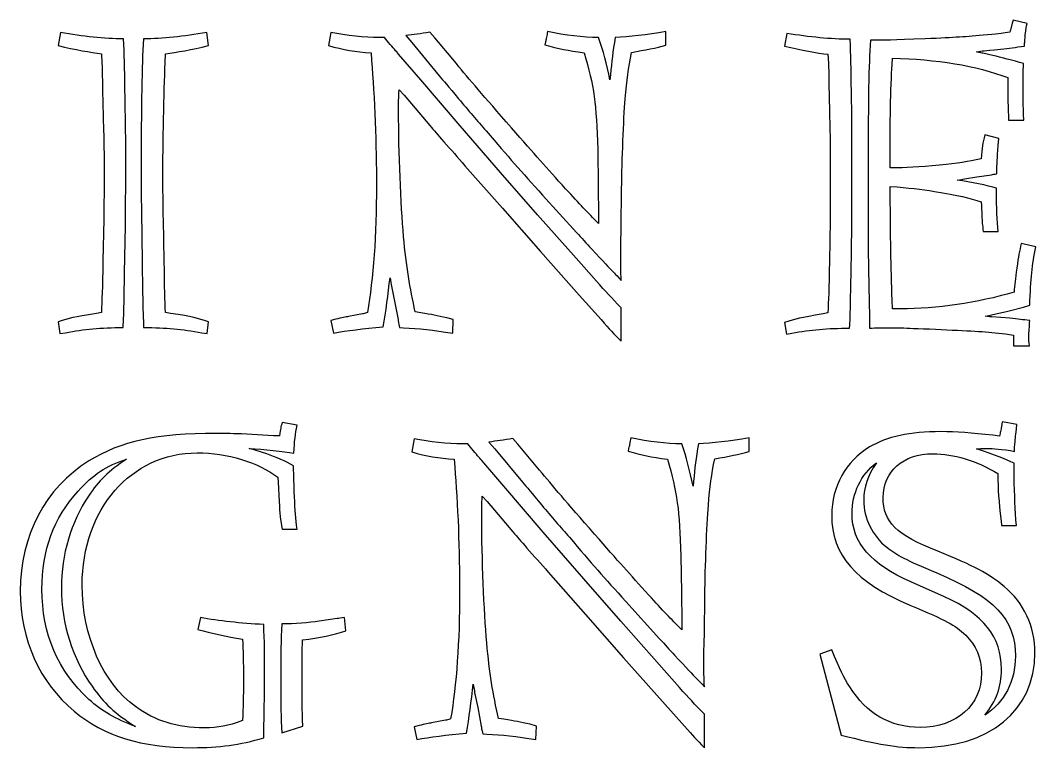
# Model space of a CAD drawing. Extents: x 2 to 170, y 576 to 776.
# Drawn here: x 155.43 to 163.95, y 580.61 to 586.72 of the extents above; entities that cross this region are included whole.
import ezdxf

# ---------------------------------------------------------------- set-up
doc = ezdxf.new("R2010")
doc.units = 0
doc.layers.get('0').update_dxf_attribs({"linetype": 'CONTINUOUS'})

msp = doc.modelspace()

# ---------------------------------------------------------------- linework, layer by layer
at = {"color": 7}
for points in [[(163.756161, 586.694325), (163.744796, 586.645076)], [(163.88118, 586.690537), (163.763738, 586.717056)], [(155.770102, 586.614768), (155.751159, 586.504903)], [(157.012715, 586.504903), (156.997561, 586.614768)], [(158.039382, 586.614768), (158.02044, 586.504903)], [(158.524304, 586.531422), (158.490208, 586.573095)], [(158.668265, 586.588249), (158.717515, 586.531422), (158.948611, 586.251076)], [(159.092572, 586.353365), (158.910726, 586.569307), (158.869053, 586.618556)], [(160.426108, 586.573095), (160.418531, 586.531422)], [(160.850415, 586.508691), (160.850415, 586.622345)], [(161.865722, 586.607191), (161.84678, 586.501114)], [(163.862238, 586.531422), (163.866026, 586.592037)], [(159.838898, 586.53521), (159.835109, 586.51248)], [(156.114851, 586.436711), (156.118639, 586.360942)], [(156.649023, 586.360942), (156.652811, 586.436711)], [(158.376554, 586.444288), (158.380343, 586.379884)], [(160.266993, 584.52733), (160.096512, 584.720541), (159.774494, 585.084232), (159.463841, 585.440347), (159.12288, 585.830558), (158.793284, 586.21698), (158.60765, 586.432922)], [(162.210472, 586.432922), (162.21426, 586.357153)], [(162.748432, 586.345788), (162.752221, 586.398826)], [(163.593258, 586.421557), (163.509912, 586.440499)], [(158.611438, 586.133634), (158.653111, 586.088173), (158.869053, 585.834346)], [(163.725853, 585.879808), (163.854661, 585.879808)], [(163.638719, 585.667654), (163.642507, 585.724481), (163.525065, 585.754789)], [(160.278358, 585.633558), (160.282147, 585.326694), (160.285935, 585.080444), (160.285935, 585.012252)], [(162.733278, 585.478232), (162.733278, 585.588097)], [(159.164553, 585.497174), (159.478994, 585.141059), (159.797225, 584.777368), (160.123032, 584.409888), (160.308666, 584.205311)], [(162.547644, 585.459289), (162.547644, 584.963002)], [(163.354585, 585.387309), (163.460662, 585.402463), (163.581892, 585.421405)], [(160.475358, 584.974367), (160.479146, 585.303963)], [(162.733278, 585.247136), (162.733278, 585.322905)], [(163.623565, 585.266078), (163.623565, 585.307751)], [(159.816167, 585.250924), (160.100301, 584.936483)], [(163.494758, 585.194098), (163.498546, 585.16379), (163.502335, 585.076656)], [(156.133793, 585.046348), (156.126216, 584.69781)], [(156.641446, 584.69781), (156.633869, 585.046348)], [(162.229414, 585.038771), (162.221837, 584.694022)], [(156.308062, 584.59931), (156.315639, 584.99331)], [(156.452023, 584.99331), (156.455812, 584.59931)], [(162.403683, 584.595522), (162.41126, 584.985733)], [(163.5137, 584.94406), (163.638719, 584.94406)], [(163.953161, 584.815252), (163.83193, 584.84556)], [(160.471569, 584.705387), (160.471569, 584.758425)], [(162.551433, 584.629618), (162.555221, 584.353061)], [(158.547035, 584.485657), (158.573554, 584.360638), (158.603862, 584.205311)], [(162.752221, 584.296234), (162.748432, 584.368215)], [(156.114851, 584.265926), (156.073178, 584.258349)], [(156.694484, 584.258349), (156.652811, 584.265926)], [(158.793284, 584.262138), (158.747823, 584.269715)], [(160.475358, 584.023465), (160.475358, 584.303811)], [(163.581892, 584.246984), (163.718277, 584.277292), (163.850872, 584.311388), (163.903911, 584.326542)], [(155.751159, 584.186369), (155.766313, 584.087869), (155.811775, 584.095446)], [(156.955888, 584.095446), (157.001349, 584.087869), (157.012715, 584.186369)], [(158.081055, 584.2091), (158.039382, 584.197734), (158.062113, 584.091657)], [(158.304574, 584.254561), (158.187132, 584.23183)], [(159.062264, 584.091657), (159.066053, 584.205311), (159.013015, 584.220465)], [(161.84678, 584.18258), (161.861934, 584.084081), (161.907395, 584.091657)], [(162.210472, 584.262138), (162.168799, 584.254561)], [(163.737219, 584.216676), (163.585681, 584.228042)], [(158.615227, 584.140907), (158.649323, 584.137119)], [(157.756008, 583.318813), (157.630989, 583.341544)], [(163.669785, 583.333967), (163.665996, 583.303659)], [(163.791015, 583.288506), (163.794804, 583.32639), (163.673573, 583.349121)], [(157.559008, 583.231679), (157.290028, 583.246833)], [(158.737217, 583.20516), (158.718274, 583.095294)], [(159.222139, 583.121814), (159.188043, 583.163487)], [(159.3661, 583.17864), (159.41535, 583.121814), (159.646446, 582.841468)], [(159.790407, 582.943756), (159.608561, 583.159698), (159.566888, 583.208948)], [(161.123943, 583.163487), (161.116366, 583.121814)], [(161.54825, 583.099083), (161.54825, 583.212737)], [(163.650843, 583.22789), (163.594016, 583.235467)], [(157.502181, 583.080141), (157.403681, 583.110448)], [(160.536732, 583.125602), (160.532944, 583.102871)], [(163.741766, 583.10666), (163.775862, 583.099083), (163.775862, 583.133179)], [(159.074389, 583.034679), (159.078178, 582.970275)], [(160.964828, 581.117721), (160.794347, 581.310933), (160.472329, 581.674624), (160.161675, 582.030739), (159.820715, 582.42095), (159.491119, 582.807372), (159.305485, 583.023314)], [(163.772073, 582.943756), (163.772073, 583.000583)], [(157.593104, 582.883141), (157.596892, 582.841468), (157.604469, 582.678564)], [(159.309273, 582.724026), (159.350946, 582.678564), (159.566888, 582.424738)], [(163.662208, 582.515661), (163.665996, 582.477776), (163.791015, 582.477776), (163.787227, 582.527026)], [(157.630989, 582.447469), (157.756008, 582.447469)], [(160.976193, 582.22395), (160.979981, 581.917085), (160.98377, 581.670836), (160.98377, 581.602644)], [(159.862388, 582.087566), (160.176829, 581.731451), (160.495059, 581.367759), (160.820866, 581.000279), (161.006501, 580.795703)], [(163.188651, 581.879201), (162.904517, 582.00422)], [(161.173193, 581.564759), (161.176981, 581.894354)], [(160.514002, 581.841316), (160.798136, 581.526874)], [(156.945278, 581.704932), (156.922548, 581.606432), (156.968009, 581.595067)], [(158.09318, 581.697355), (157.941642, 581.674624)], [(158.165161, 581.595067), (158.153795, 581.704932)], [(162.241538, 581.435952), (162.143038, 581.398067), (162.321095, 580.719934)], [(161.169404, 581.295779), (161.169404, 581.348817)], [(159.244869, 581.076048), (159.271389, 580.951029), (159.301696, 580.795703)], [(159.491119, 580.85253), (159.445658, 580.860106)], [(161.173193, 580.613857), (161.173193, 580.894203)], [(157.6272, 580.738876), (157.805257, 580.795703), (157.801469, 580.848741)], [(158.77889, 580.799491), (158.737217, 580.788126), (158.759947, 580.682049)], [(159.002408, 580.844953), (158.884966, 580.822222)], [(159.760099, 580.682049), (159.763888, 580.795703), (159.710849, 580.810857)], [(157.475662, 580.697203), (157.475662, 580.750241)], [(159.313062, 580.731299), (159.347158, 580.727511)]]:
    msp.add_lwpolyline(points, dxfattribs=at)
for points in [[(163.763738, 586.717056), (163.75995, 586.705691), (163.756161, 586.698114), (163.756161, 586.694325)], [(163.866026, 586.592037), (163.873603, 586.656441), (163.873603, 586.656441), (163.88118, 586.690537)], [(156.300485, 586.56173), (156.137582, 586.56173), (155.959524, 586.580672), (155.770102, 586.614768)], [(156.997561, 586.614768), (156.80435, 586.580672), (156.626292, 586.56173), (156.467177, 586.56173)], [(158.444746, 586.573095), (158.323516, 586.573095), (158.168189, 586.588249), (158.039382, 586.614768)], [(158.490208, 586.573095), (158.471266, 586.573095), (158.456112, 586.573095), (158.444746, 586.573095)], [(158.869053, 586.618556), (158.793284, 586.603403), (158.728881, 586.595826), (158.668265, 586.588249)], [(159.85784, 586.622345), (159.854051, 586.599614), (159.854051, 586.599614), (159.846474, 586.565518)], [(160.285935, 586.573095), (160.153339, 586.573095), (160.009378, 586.592037), (159.85784, 586.622345)], [(160.380647, 586.21698), (160.354127, 586.349576), (160.32382, 586.46323), (160.285935, 586.573095)], [(160.850415, 586.622345), (160.6913, 586.595826), (160.535973, 586.576883), (160.426108, 586.573095)], [(162.396106, 586.557941), (162.233202, 586.557941), (162.055145, 586.576883), (161.865722, 586.607191)], [(163.547796, 586.595826), (163.350798, 586.576883), (163.297758, 586.573095), (163.024989, 586.56173)], [(163.737219, 586.618556), (163.676604, 586.607191), (163.66145, 586.603403), (163.547796, 586.595826)], [(163.744796, 586.645076), (163.744796, 586.641287), (163.741007, 586.63371), (163.737219, 586.618556)], [(155.751159, 586.504903), (155.891332, 586.470807), (156.023928, 586.448076), (156.114851, 586.436711)], [(156.311851, 586.126057), (156.308062, 586.326845), (156.308062, 586.432922), (156.300485, 586.56173)], [(156.467177, 586.56173), (156.4596, 586.432922), (156.455812, 586.326845), (156.452023, 586.126057)], [(156.652811, 586.436711), (156.743734, 586.448076), (156.872542, 586.470807), (157.012715, 586.504903)], [(158.02044, 586.504903), (158.14167, 586.470807), (158.247747, 586.451864), (158.376554, 586.444288)], [(158.60765, 586.432922), (158.588708, 586.455653), (158.562189, 586.485961), (158.524304, 586.531422)], [(159.835109, 586.51248), (159.952551, 586.478384), (160.024532, 586.46323), (160.164705, 586.444288)], [(159.846474, 586.565518), (159.846474, 586.557941), (159.842686, 586.546576), (159.838898, 586.53521)], [(160.418531, 586.531422), (160.399589, 586.41398), (160.392012, 586.338211), (160.380647, 586.21698)], [(160.562492, 586.448076), (160.676146, 586.467018), (160.770857, 586.485961), (160.850415, 586.508691)], [(161.84678, 586.501114), (161.986953, 586.467018), (162.119549, 586.440499), (162.210472, 586.432922)], [(162.407471, 586.11848), (162.403683, 586.323057), (162.403683, 586.425345), (162.396106, 586.557941)], [(162.566586, 586.550364), (162.55901, 586.425345), (162.555221, 586.338211), (162.551433, 586.148788)], [(163.024989, 586.56173), (162.752223, 586.550364), (162.676452, 586.550364), (162.566586, 586.550364)], [(163.657661, 586.474595), (163.73343, 586.482172), (163.778892, 586.489749), (163.858449, 586.501114)], [(163.858449, 586.501114), (163.858449, 586.516268), (163.858449, 586.527634), (163.862238, 586.531422)], [(160.164705, 586.444288), (160.248051, 586.16773), (160.266993, 586.016192), (160.278358, 585.633558)], [(160.509454, 586.057865), (160.520819, 586.21698), (160.535973, 586.311692), (160.562492, 586.448076)], [(162.752221, 586.398826), (163.115912, 586.391249), (163.456875, 586.338211), (163.718277, 586.235923)], [(163.456873, 586.451864), (163.517488, 586.46323), (163.502335, 586.459441), (163.657661, 586.474595)], [(163.509912, 586.440499), (163.502335, 586.440499), (163.483392, 586.444288), (163.456873, 586.451864)], [(163.850872, 586.353365), (163.763738, 586.379884), (163.66145, 586.406403), (163.593258, 586.421557)], [(156.118639, 586.360942), (156.122428, 586.288961), (156.122428, 586.148788), (156.126216, 585.985885)], [(156.630081, 585.379732), (156.630081, 585.690385), (156.637658, 586.107115), (156.649023, 586.360942)], [(158.380343, 586.379884), (158.406862, 586.080596), (158.422016, 585.656289), (158.422016, 585.330482)], [(159.554764, 585.815404), (159.316091, 586.088173), (159.202437, 586.21698), (159.092572, 586.353365)], [(162.21426, 586.357153), (162.218049, 586.285172), (162.218049, 586.145), (162.221837, 585.982096)], [(162.733278, 585.588097), (162.72949, 585.811616), (162.737067, 586.163942), (162.748432, 586.345788)], [(163.847084, 586.16773), (163.847084, 586.235923), (163.847084, 586.273807), (163.850872, 586.353365)], [(158.948611, 586.251076), (158.986495, 586.209403), (159.020591, 586.16773), (159.111514, 586.057865)], [(163.718277, 586.235923), (163.718277, 586.21698), (163.718277, 586.201826), (163.718277, 586.190461)], [(162.551433, 586.148788), (162.547644, 585.864654), (162.547644, 585.622193), (162.547644, 585.459289)], [(163.718277, 586.190461), (163.718277, 586.099538), (163.722065, 585.970731), (163.725853, 585.879808)], [(163.854661, 585.879808), (163.847084, 586.012404), (163.847084, 586.084384), (163.847084, 586.16773)], [(156.319427, 585.542635), (156.319427, 585.735847), (156.315639, 585.876019), (156.311851, 586.126057)], [(156.452023, 586.126057), (156.448235, 585.879808), (156.448235, 585.735847), (156.448235, 585.550212)], [(158.60765, 585.955577), (158.60765, 586.031346), (158.60765, 586.061654), (158.611438, 586.133634)], [(159.111514, 586.057865), (159.191072, 585.963154), (159.270629, 585.872231), (159.34261, 585.788885)], [(160.479146, 585.303963), (160.482935, 585.546424), (160.4943, 585.879808), (160.509454, 586.057865)], [(162.41126, 585.538847), (162.41126, 585.72827), (162.41126, 585.872231), (162.407471, 586.11848)], [(156.126216, 585.985885), (156.133793, 585.769943), (156.137582, 585.584308), (156.137582, 585.387309)], [(162.221837, 585.982096), (162.229414, 585.766154), (162.229414, 585.576732), (162.229414, 585.379732)], [(158.649323, 584.902387), (158.626592, 585.175155), (158.60765, 585.610828), (158.60765, 585.955577)], [(158.869053, 585.834346), (158.906938, 585.792673), (158.933457, 585.758577), (158.986495, 585.697962)], [(160.009378, 585.303963), (159.842686, 585.485809), (159.75934, 585.58052), (159.554764, 585.815404)], [(159.34261, 585.788885), (159.528244, 585.572943), (159.634321, 585.447924), (159.816167, 585.250924)], [(163.525065, 585.754789), (163.509912, 585.686597), (163.502335, 585.652501), (163.494758, 585.554001)], [(158.986495, 585.697962), (159.047111, 585.62977), (159.103937, 585.569155), (159.164553, 585.497174)], [(163.627354, 585.428982), (163.627354, 585.523693), (163.631142, 585.550212), (163.638719, 585.667654)], [(156.448235, 585.550212), (156.448235, 585.338059), (156.448235, 585.110752), (156.452023, 584.99331)], [(163.494758, 585.554001), (163.384893, 585.53127), (163.301547, 585.516116), (163.14622, 585.500962)], [(156.315639, 584.99331), (156.315639, 585.110752), (156.319427, 585.341847), (156.319427, 585.542635)], [(162.41126, 584.985733), (162.41126, 585.106963), (162.41126, 585.33427), (162.41126, 585.538847)], [(162.759798, 585.478232), (162.748432, 585.478232), (162.744644, 585.478232), (162.733278, 585.478232)], [(163.14622, 585.500962), (162.97574, 585.485809), (162.846932, 585.478232), (162.759798, 585.478232)], [(156.137582, 585.387309), (156.137582, 585.250924), (156.133793, 585.137271), (156.133793, 585.046348)], [(156.633869, 585.046348), (156.633869, 585.133482), (156.630081, 585.250924), (156.630081, 585.379732)], [(162.229414, 585.379732), (162.229414, 585.243348), (162.229414, 585.129694), (162.229414, 585.038771)], [(163.29397, 585.375943), (163.320489, 585.379732), (163.339431, 585.38352), (163.354585, 585.387309)], [(163.623565, 585.307751), (163.551585, 585.330482), (163.407623, 585.36079), (163.29397, 585.375943)], [(163.581892, 585.421405), (163.593258, 585.425193), (163.604623, 585.425193), (163.627354, 585.428982)], [(158.422016, 585.330482), (158.422016, 584.913752), (158.395497, 584.55006), (158.346247, 584.265926)], [(160.285935, 585.012252), (160.191224, 585.106963), (160.130609, 585.171367), (160.009378, 585.303963)], [(162.733278, 585.322905), (162.892394, 585.31154), (162.987105, 585.300174), (163.104547, 585.281232)], [(162.748432, 584.368215), (162.740855, 584.64856), (162.733278, 584.913752), (162.733278, 585.247136)], [(163.104547, 585.281232), (163.305335, 585.247136), (163.396258, 585.228194), (163.494758, 585.194098)], [(163.638719, 584.94406), (163.631142, 585.031194), (163.623565, 585.156213), (163.623565, 585.266078)], [(163.502335, 585.076656), (163.502335, 585.031194), (163.506123, 584.997098), (163.5137, 584.94406)], [(160.471569, 584.811464), (160.471569, 584.868291), (160.475358, 584.921329), (160.475358, 584.974367)], [(162.547644, 584.963002), (162.547644, 584.921329), (162.547644, 584.875868), (162.547644, 584.830406)], [(158.747823, 584.269715), (158.702361, 584.470503), (158.672054, 584.652349), (158.649323, 584.902387)], [(160.100301, 584.936483), (160.141974, 584.891021), (160.183647, 584.84556), (160.22532, 584.800098)], [(160.22532, 584.800098), (160.331397, 584.686445), (160.369281, 584.644772), (160.418531, 584.595522)], [(160.471569, 584.758425), (160.471569, 584.773579), (160.471569, 584.792522), (160.471569, 584.811464)], [(162.547644, 584.830406), (162.547644, 584.716752), (162.551433, 584.678868), (162.551433, 584.629618)], [(163.83193, 584.84556), (163.816776, 584.777368), (163.809199, 584.739483), (163.794046, 584.637195)], [(163.903911, 584.326542), (163.911488, 584.55006), (163.922853, 584.663714), (163.953161, 584.815252)], [(156.126216, 584.69781), (156.122428, 584.459138), (156.118639, 584.372003), (156.114851, 584.265926)], [(156.652811, 584.265926), (156.645235, 584.372003), (156.645235, 584.459138), (156.641446, 584.69781)], [(160.475358, 584.534907), (160.471569, 584.610676), (160.471569, 584.682656), (160.471569, 584.705387)], [(162.221837, 584.694022), (162.218049, 584.455349), (162.21426, 584.368215), (162.210472, 584.262138)], [(163.794046, 584.637195), (163.78268, 584.542484), (163.775103, 584.500811), (163.771315, 584.436407)], [(156.304274, 584.353061), (156.304274, 584.436407), (156.308062, 584.515964), (156.308062, 584.59931)], [(156.455812, 584.59931), (156.4596, 584.538695), (156.4596, 584.497022), (156.4596, 584.436407)], [(158.478843, 584.144696), (158.501573, 584.269715), (158.520516, 584.417465), (158.535669, 584.557637)], [(158.535669, 584.557637), (158.539458, 584.52733), (158.547035, 584.500811), (158.547035, 584.485657)], [(160.475358, 584.303811), (160.392012, 584.390945), (160.34655, 584.440195), (160.266993, 584.52733)], [(160.418531, 584.595522), (160.429896, 584.584157), (160.448839, 584.565214), (160.475358, 584.534907)], [(162.399894, 584.349272), (162.399894, 584.42883), (162.403683, 584.512176), (162.403683, 584.595522)], [(156.4596, 584.436407), (156.463389, 584.265926), (156.463389, 584.220465), (156.467177, 584.186369)], [(163.771315, 584.436407), (163.464452, 584.345484), (163.119701, 584.296234), (162.820413, 584.296234)], [(156.296697, 584.140907), (156.300485, 584.216676), (156.300485, 584.205311), (156.304274, 584.353061)], [(162.555221, 584.353061), (162.55901, 584.228042), (162.55901, 584.205311), (162.55901, 584.13333)], [(158.346247, 584.265926), (158.323516, 584.258349), (158.312151, 584.254561), (158.304574, 584.254561)], [(162.392318, 584.13333), (162.396106, 584.2091), (162.396106, 584.201523), (162.399894, 584.349272)], [(162.820413, 584.296234), (162.801471, 584.296234), (162.782528, 584.296234), (162.752221, 584.296234)], [(156.073178, 584.258349), (155.876178, 584.224253), (155.849659, 584.220465), (155.751159, 584.186369)], [(156.467177, 584.186369), (156.467177, 584.175003), (156.467177, 584.163638), (156.467177, 584.140907)], [(157.012715, 584.186369), (156.918003, 584.220465), (156.883907, 584.228042), (156.694484, 584.258349)], [(158.187132, 584.23183), (158.164401, 584.228042), (158.130305, 584.220465), (158.081055, 584.2091)], [(158.603862, 584.205311), (158.603862, 584.193946), (158.60765, 584.175003), (158.615227, 584.140907)], [(159.013015, 584.220465), (158.92588, 584.239407), (158.891784, 584.246984), (158.793284, 584.262138)], [(160.308666, 584.205311), (160.380647, 584.121965), (160.407166, 584.091657), (160.475358, 584.023465)], [(162.168799, 584.254561), (161.971801, 584.220465), (161.94528, 584.212888), (161.84678, 584.18258)], [(163.528854, 584.235619), (163.551585, 584.239407), (163.570527, 584.243196), (163.581892, 584.246984)], [(163.585681, 584.228042), (163.578104, 584.228042), (163.559161, 584.23183), (163.528854, 584.235619)], [(163.903911, 584.197734), (163.843296, 584.205311), (163.809199, 584.2091), (163.737219, 584.216676)], [(163.896334, 584.06135), (163.896334, 584.106811), (163.900122, 584.140907), (163.903911, 584.197734)], [(155.811775, 584.095446), (155.97089, 584.125754), (156.107274, 584.137119), (156.296697, 584.140907)], [(156.467177, 584.140907), (156.660388, 584.137119), (156.789196, 584.125754), (156.955888, 584.095446)], [(158.062113, 584.091657), (158.171978, 584.114388), (158.312151, 584.129542), (158.478843, 584.144696)], [(158.649323, 584.137119), (158.77813, 584.13333), (158.895572, 584.118177), (159.062264, 584.091657)], [(161.907395, 584.091657), (162.066511, 584.121965), (162.202897, 584.13333), (162.392318, 584.13333)], [(162.55901, 584.13333), (162.623413, 584.137119), (162.653721, 584.137119), (162.699182, 584.137119)], [(162.699182, 584.137119), (162.763586, 584.137119), (162.82799, 584.137119), (162.896182, 584.13333)], [(162.896182, 584.13333), (162.971951, 584.129542), (163.142431, 584.125754), (163.252297, 584.118177)], [(163.252297, 584.118177), (163.498546, 584.106811), (163.578106, 584.103023), (163.767526, 584.076504)], [(163.767526, 584.076504), (163.767526, 584.065138), (163.767526, 584.053773), (163.767526, 584.049985)], [(163.767526, 584.049985), (163.767526, 584.046196), (163.767526, 584.034831), (163.767526, 584.015888)], [(163.767526, 584.015888), (163.767526, 584.008312), (163.767526, 584.000735), (163.767526, 583.985581)], [(163.900122, 583.985581), (163.896334, 584.019677), (163.896334, 584.034831), (163.896334, 584.06135)], [(163.767526, 583.985581), (163.786469, 583.985581), (163.801623, 583.985581), (163.812988, 583.985581)], [(163.812988, 583.985581), (163.820565, 583.985581), (163.835719, 583.985581), (163.858449, 583.985581)], [(163.858449, 583.985581), (163.866026, 583.985581), (163.88118, 583.985581), (163.900122, 583.985581)], [(157.630989, 583.341544), (157.619623, 583.303659), (157.615835, 583.292294), (157.608258, 583.231679)], [(163.673573, 583.349121), (163.673573, 583.341544), (163.669785, 583.337756), (163.669785, 583.333967)], [(157.077874, 583.250621), (156.577799, 583.250621), (156.27851, 583.186217), (156.00953, 583.019525)], [(157.290028, 583.246833), (157.240778, 583.246833), (157.153643, 583.250621), (157.077874, 583.250621)], [(157.729488, 583.083929), (157.733277, 583.186217), (157.740854, 583.246833), (157.756008, 583.318813)], [(163.158344, 583.265775), (162.89694, 583.265775), (162.703729, 583.224102), (162.559768, 583.136967)], [(163.594016, 583.235467), (163.415959, 583.25441), (163.287151, 583.265775), (163.158344, 583.265775)], [(163.65842, 583.265775), (163.654631, 583.258198), (163.654631, 583.243044), (163.650843, 583.22789)], [(163.665996, 583.303659), (163.662208, 583.299871), (163.662208, 583.284717), (163.65842, 583.265775)], [(163.775862, 583.133179), (163.783439, 583.212737), (163.783439, 583.212737), (163.791015, 583.288506)], [(157.608258, 583.231679), (157.581739, 583.231679), (157.562796, 583.231679), (157.559008, 583.231679)], [(159.142581, 583.163487), (159.021351, 583.163487), (158.866024, 583.17864), (158.737217, 583.20516)], [(159.188043, 583.163487), (159.1691, 583.163487), (159.153947, 583.163487), (159.142581, 583.163487)], [(159.566888, 583.208948), (159.491119, 583.193794), (159.426715, 583.186217), (159.3661, 583.17864)], [(160.555675, 583.212737), (160.551886, 583.190006), (160.551886, 583.190006), (160.544309, 583.15591)], [(160.98377, 583.163487), (160.851174, 583.163487), (160.707213, 583.182429), (160.555675, 583.212737)], [(161.078481, 582.807372), (161.051962, 582.939968), (161.021654, 583.053622), (160.98377, 583.163487)], [(161.54825, 583.212737), (161.389135, 583.186217), (161.233808, 583.167275), (161.123943, 583.163487)], [(155.952703, 581.9777), (155.952703, 582.61416), (156.361857, 583.087718), (156.918759, 583.087718)], [(156.918759, 583.087718), (157.168797, 583.087718), (157.430201, 583.00816), (157.593104, 582.883141)], [(157.403681, 583.110448), (157.396104, 583.110448), (157.380951, 583.118025), (157.354431, 583.125602)], [(157.354431, 583.125602), (157.475662, 583.118025), (157.642354, 583.099083), (157.729488, 583.083929)], [(157.7257, 582.977852), (157.665085, 583.015737), (157.574162, 583.053621), (157.502181, 583.080141)], [(158.718274, 583.095294), (158.839505, 583.061198), (158.945582, 583.042256), (159.074389, 583.034679)], [(159.305485, 583.023314), (159.286542, 583.046045), (159.260023, 583.076352), (159.222139, 583.121814)], [(160.532944, 583.102871), (160.650386, 583.068775), (160.722367, 583.053621), (160.862539, 583.034679)], [(160.544309, 583.15591), (160.544309, 583.148333), (160.540521, 583.136967), (160.536732, 583.125602)], [(161.116366, 583.121814), (161.097424, 583.004372), (161.089847, 582.928602), (161.078481, 582.807372)], [(161.260327, 583.038468), (161.373981, 583.05741), (161.468692, 583.076352), (161.54825, 583.099083)], [(162.559768, 583.136967), (162.35898, 583.015737), (162.241538, 582.807372), (162.241538, 582.564911)], [(162.673421, 582.712661), (162.673421, 582.932391), (162.840114, 583.080141), (163.090151, 583.080141)], [(163.090151, 583.080141), (163.26442, 583.080141), (163.453843, 583.023314), (163.635689, 582.913449)], [(163.457631, 583.121814), (163.484151, 583.121814), (163.506881, 583.125602), (163.518247, 583.125602)], [(163.772073, 583.000583), (163.700093, 583.034679), (163.616746, 583.068775), (163.457631, 583.121814)], [(163.518247, 583.125602), (163.586439, 583.125602), (163.624323, 583.121814), (163.741766, 583.10666)], [(156.00953, 583.019525), (155.642051, 582.792218), (155.433685, 582.39443), (155.433685, 581.928451)], [(155.918607, 582.765699), (156.047415, 582.90966), (156.153492, 582.977852), (156.323972, 583.034679)], [(156.323972, 583.034679), (156.172434, 582.932391), (156.092876, 582.856622), (156.005742, 582.724026)], [(160.862539, 583.034679), (160.945885, 582.758122), (160.964828, 582.606583), (160.976193, 582.22395)], [(161.207289, 582.648257), (161.218654, 582.807372), (161.233808, 582.902083), (161.260327, 583.038468)], [(162.412018, 582.576276), (162.412018, 582.750545), (162.487787, 582.905872), (162.616595, 583.004372)], [(162.616595, 583.004372), (162.540826, 582.890718), (162.510518, 582.803583), (162.510518, 582.68993)], [(157.733277, 582.720237), (157.729488, 582.826314), (157.729488, 582.883141), (157.7257, 582.977852)], [(159.078178, 582.970275), (159.104697, 582.670988), (159.11985, 582.24668), (159.11985, 581.920874)], [(160.252598, 582.405796), (160.013926, 582.678564), (159.900272, 582.807372), (159.790407, 582.943756)], [(163.635689, 582.913449), (163.635689, 582.765699), (163.643266, 582.693718), (163.662208, 582.515661)], [(163.787227, 582.527026), (163.77965, 582.655834), (163.772073, 582.784641), (163.772073, 582.943756)], [(159.646446, 582.841468), (159.68433, 582.799795), (159.718426, 582.758122), (159.809349, 582.648257)], [(155.615531, 581.943604), (155.615531, 582.269411), (155.714031, 582.54218), (155.918607, 582.765699)], [(156.005742, 582.724026), (155.857992, 582.504296), (155.778435, 582.235315), (155.778435, 581.95497)], [(157.604469, 582.678564), (157.612046, 582.580065), (157.615835, 582.523238), (157.630989, 582.447469)], [(157.756008, 582.447469), (157.744642, 582.538392), (157.740854, 582.599007), (157.733277, 582.720237)], [(159.305485, 582.545969), (159.305485, 582.621738), (159.305485, 582.652045), (159.309273, 582.724026)], [(159.809349, 582.648257), (159.888907, 582.553546), (159.968464, 582.462623), (160.040445, 582.379277)], [(161.176981, 581.894354), (161.18077, 582.136815), (161.192135, 582.4702), (161.207289, 582.648257)], [(162.510518, 582.68993), (162.510518, 582.538392), (162.582499, 582.390642), (162.703729, 582.295931)], [(163.131824, 582.261835), (162.783287, 582.398219), (162.673421, 582.508084), (162.673421, 582.712661)], [(162.241538, 582.564911), (162.241538, 582.231527), (162.442326, 582.000431), (162.89694, 581.811008)], [(162.904517, 582.00422), (162.571134, 582.151969), (162.412018, 582.333815), (162.412018, 582.576276)], [(159.347158, 581.492778), (159.324427, 581.765547), (159.305485, 582.20122), (159.305485, 582.545969)], [(159.566888, 582.424738), (159.604773, 582.383065), (159.631292, 582.348969), (159.68433, 582.288354)], [(160.707213, 581.894354), (160.540521, 582.0762), (160.457175, 582.170912), (160.252598, 582.405796)], [(160.040445, 582.379277), (160.226079, 582.163335), (160.332156, 582.038316), (160.514002, 581.841316)], [(159.68433, 582.288354), (159.744945, 582.220162), (159.801772, 582.159546), (159.862388, 582.087566)], [(162.703729, 582.295931), (162.794652, 582.22395), (162.855267, 582.193642), (163.124247, 582.079989)], [(163.688727, 581.966335), (163.55992, 582.072412), (163.4349, 582.140604), (163.131824, 582.261835)], [(163.124247, 582.079989), (163.609169, 581.875412), (163.783439, 581.693566), (163.783439, 581.382913)], [(156.399741, 580.958606), (156.126972, 581.155606), (155.952703, 581.553394), (155.952703, 581.9777)], [(163.946342, 581.409432), (163.946342, 581.632951), (163.855419, 581.826162), (163.688727, 581.966335)], [(155.433685, 581.928451), (155.433685, 581.523086), (155.596589, 581.159394), (155.884511, 580.920722)], [(156.00953, 581.019222), (155.748127, 581.257894), (155.615531, 581.568548), (155.615531, 581.943604)], [(155.778435, 581.95497), (155.778435, 581.655682), (155.873146, 581.356394), (156.036049, 581.129087)], [(159.11985, 581.920874), (159.11985, 581.504144), (159.093331, 581.140452), (159.044081, 580.856318)], [(160.98377, 581.602644), (160.889059, 581.697355), (160.828443, 581.761759), (160.707213, 581.894354)], [(162.89694, 581.811008), (163.211382, 581.678413), (163.268209, 581.648105), (163.366709, 581.557182)], [(163.665996, 581.273048), (163.665996, 581.542028), (163.514458, 581.73524), (163.188651, 581.879201)], [(157.475662, 581.648105), (157.286239, 581.655682), (157.096816, 581.678413), (156.945278, 581.704932)], [(157.483239, 581.19349), (157.483239, 581.401855), (157.483239, 581.507932), (157.475662, 581.648105)], [(157.6272, 581.651893), (157.619623, 581.504144), (157.619623, 581.413221), (157.619623, 581.208644)], [(157.941642, 581.674624), (157.858296, 581.663259), (157.733277, 581.651893), (157.6272, 581.651893)], [(158.153795, 581.704932), (158.127276, 581.701143), (158.104545, 581.697355), (158.09318, 581.697355)], [(156.968009, 581.595067), (157.081663, 581.564759), (157.153644, 581.549605), (157.297605, 581.523086)], [(157.801469, 581.519298), (157.941642, 581.534451), (158.070449, 581.560971), (158.165161, 581.595067)], [(161.169404, 581.401855), (161.169404, 581.458682), (161.173193, 581.511721), (161.173193, 581.564759)], [(163.366709, 581.557182), (163.450054, 581.477625), (163.499304, 581.360182), (163.499304, 581.24274)], [(157.297605, 581.523086), (157.305182, 581.424586), (157.305182, 581.345028), (157.305182, 581.178337)], [(157.797681, 581.254106), (157.797681, 581.352605), (157.797681, 581.417009), (157.801469, 581.519298)], [(159.445658, 580.860106), (159.400196, 581.060894), (159.369888, 581.242741), (159.347158, 581.492778)], [(160.798136, 581.526874), (160.839809, 581.481413), (160.881482, 581.435951), (160.923155, 581.39049)], [(160.923155, 581.39049), (161.029231, 581.276837), (161.067116, 581.235163), (161.116366, 581.185914)], [(161.169404, 581.348817), (161.169404, 581.363971), (161.169404, 581.382913), (161.169404, 581.401855)], [(162.393076, 581.125298), (162.343826, 581.201067), (162.30973, 581.26926), (162.241538, 581.435952)], [(162.972709, 580.613857), (163.567496, 580.613857), (163.946342, 580.924511), (163.946342, 581.409432)], [(163.783439, 581.382913), (163.783439, 581.17076), (163.688727, 580.992702), (163.525824, 580.886626)], [(161.173193, 581.125298), (161.169404, 581.201067), (161.169404, 581.273048), (161.169404, 581.295779)], [(157.619623, 581.208644), (157.619623, 580.962395), (157.619623, 580.871472), (157.6272, 580.738876)], [(157.801469, 580.848741), (157.797681, 580.954818), (157.797681, 581.148029), (157.797681, 581.254106)], [(163.499304, 581.24274), (163.499304, 580.969972), (163.290939, 580.784337), (162.984075, 580.784337)], [(163.525824, 580.886626), (163.624323, 581.007856), (163.665996, 581.12151), (163.665996, 581.273048)], [(156.036049, 581.129087), (156.134549, 580.988914), (156.225472, 580.901779), (156.399741, 580.791914)], [(157.305182, 581.178337), (157.305182, 581.038164), (157.305182, 580.958606), (157.297605, 580.841164)], [(157.475662, 580.750241), (157.47945, 580.890414), (157.483239, 581.038164), (157.483239, 581.19349)], [(159.176677, 580.735088), (159.199408, 580.860106), (159.21835, 581.007856), (159.233504, 581.148029)], [(159.233504, 581.148029), (159.237293, 581.117721), (159.244869, 581.091202), (159.244869, 581.076048)], [(161.173193, 580.894203), (161.089847, 580.981337), (161.044385, 581.030587), (160.964828, 581.117721)], [(161.116366, 581.185914), (161.127731, 581.174548), (161.146673, 581.155606), (161.173193, 581.125298)], [(162.984075, 580.784337), (162.730248, 580.784337), (162.533248, 580.897991), (162.393076, 581.125298)], [(156.399741, 580.791914), (156.229261, 580.856318), (156.123184, 580.916933), (156.00953, 581.019222)], [(156.975586, 580.780549), (156.748279, 580.780549), (156.566433, 580.837376), (156.399741, 580.958606)], [(155.884511, 580.920722), (156.138337, 580.708569), (156.45278, 580.613857), (156.877086, 580.613857)], [(157.297605, 580.841164), (157.172586, 580.795703), (157.100605, 580.780549), (156.975586, 580.780549)], [(158.884966, 580.822222), (158.862236, 580.818433), (158.82814, 580.810857), (158.77889, 580.799491)], [(159.044081, 580.856318), (159.021351, 580.848741), (159.009985, 580.844953), (159.002408, 580.844953)], [(159.301696, 580.795703), (159.301696, 580.784337), (159.305485, 580.765395), (159.313062, 580.731299)], [(159.710849, 580.810857), (159.623715, 580.829799), (159.589619, 580.837376), (159.491119, 580.85253)], [(161.006501, 580.795703), (161.078481, 580.712357), (161.105001, 580.682049), (161.173193, 580.613857)], [(156.877086, 580.613857), (157.104393, 580.613857), (157.271086, 580.636588), (157.475662, 580.697203)], [(158.759947, 580.682049), (158.869813, 580.70478), (159.009986, 580.719934), (159.176677, 580.735088)], [(159.347158, 580.727511), (159.475965, 580.723722), (159.593407, 580.708568), (159.760099, 580.682049)], [(162.321095, 580.719934), (162.62796, 580.640376), (162.790864, 580.613857), (162.972709, 580.613857)]]:
    msp.add_open_spline(points, degree=3, dxfattribs=at)

doc.saveas('drawing.dxf')
